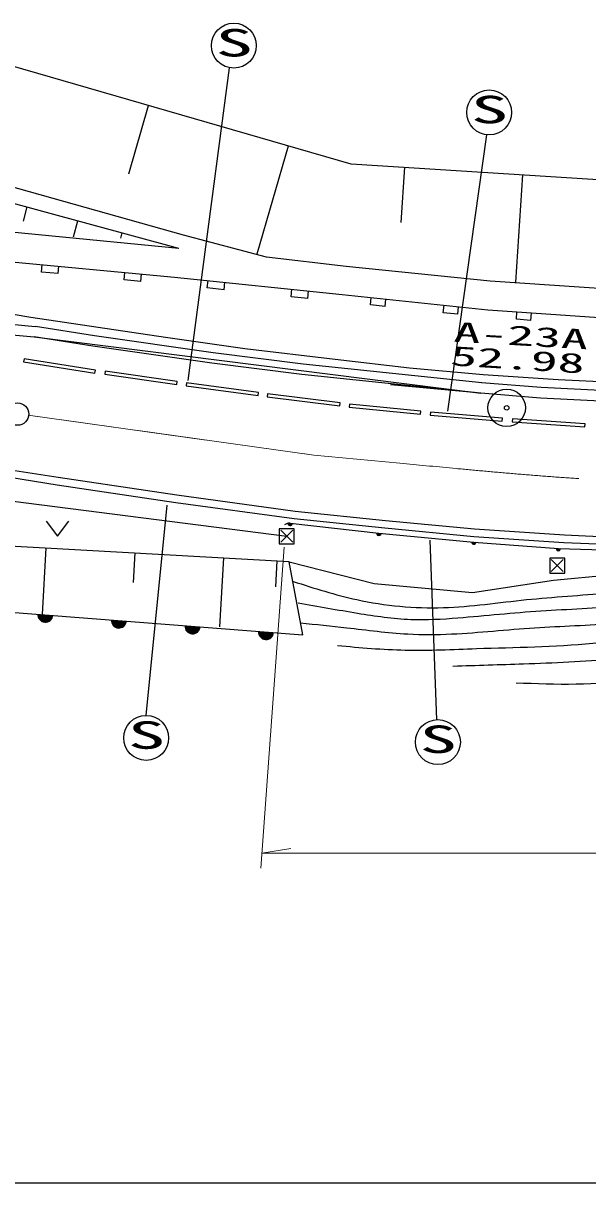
# Model space of a CAD drawing. Units: millimetres, scale not verified. Extents: x 40000 to 680000, y 20000 to 380000.
# Drawn here: x 171245 to 208946, y 205000 to 282438 of the extents above; entities that cross this region are included whole.
import ezdxf
from ezdxf.enums import TextEntityAlignment as Align

# ---------------------------------------------------------------- set-up
doc = ezdxf.new("R2010")
doc.units = ezdxf.units.MM
doc.header["$LTSCALE"] = 1000
doc.linetypes.add('CHAIN', pattern=[18.5, 12, -1.5, 3.5, -1.5])
for name, color, linetype, lineweight in [('M-BGD', 7, 'Continuous', 25), ('M-BMK', 2, 'CHAIN', 13), ('M-BMK-ROW', 30, 'Continuous', 25), ('M-BMK-SRVR', 3, 'Continuous', 25), ('M-STR-HTXT', 7, 'Continuous', 13), ('M-STR-STRC', 7, 'Continuous', 25), ('M-TTL-BAND', 7, 'Continuous', 25)]:
    doc.layers.add(name, color=color, linetype=linetype, lineweight=lineweight)
doc.styles.add('ＭＳ ゴシック', font='')
doc.styles.get('ＭＳ ゴシック').set_extended_font_data('MS Gothic')

msp = doc.modelspace()

# ---------------------------------------------------------------- linework, layer by layer
at = {"layer": 'M-BGD'}
for p, q in [((193147, 273029), (167333, 280480)), ((178295, 272373), (179616, 276950)), ((186871, 267044), (188953, 274256)), ((181958, 268274), (166026, 272767)), ((213641, 271713), (193147, 273029)), ((196489, 269127), (196726, 272821)), ((204146, 265145), (204606, 272315)), ((181647, 267398), (165596, 271761)), ((171258, 269228), (171513, 270169)), ((181647, 267398), (165024, 269019)), ((174613, 268180), (174903, 269247)), ((177759, 268075), (177859, 268444)), ((187497, 266805), (181958, 268274)), ((164796, 267047), (181352, 265485)), ((192804, 266199), (187497, 266805)), ((172475, 265820), (172522, 266318)), ((173579, 265716), (172475, 265820)), ((173579, 265716), (173626, 266214)), ((177994, 265300), (178041, 265798)), ((179097, 265196), (179144, 265694)), ((202417, 265215), (192804, 266199)), ((179097, 265196), (177994, 265300)), ((181352, 265485), (192541, 264324)), ((183538, 264756), (183590, 265253)), ((184657, 264640), (184709, 265137)), ((212136, 264567), (202417, 265215)), ((184657, 264640), (183538, 264756)), ((189133, 264175), (189184, 264672)), ((190252, 264059), (189133, 264175)), ((190252, 264059), (190303, 264556)), ((192541, 264324), (202260, 263296)), ((194432, 263621), (194485, 264118)), ((171765, 262790), (164312, 264013)), ((195404, 263518), (194432, 263621)), ((195404, 263518), (195457, 264016)), ((199292, 263107), (199344, 263604)), ((200264, 263004), (200316, 263501)), ((202260, 263296), (212002, 262622)), ((164081, 262932), (172046, 262180)), ((180757, 261447), (171765, 262790)), ((200264, 263004), (199292, 263107)), ((204174, 262662), (204208, 263161)), ((205148, 262595), (204174, 262662)), ((205148, 262595), (205183, 263094)), ((163994, 262237), (171970, 261484)), ((176000, 261571), (172076, 262176)), ((175896, 260879), (171970, 261484)), ((171970, 261484), (201796, 257724)), ((183935, 260428), (176000, 261571)), ((186038, 260697), (180757, 261447)), ((183842, 259734), (175896, 260879)), ((189930, 259674), (183935, 260428)), ((192071, 259972), (186038, 260697)), ((171300, 260027), (171269, 259829)), ((171269, 259829), (176031, 259077)), ((176062, 259275), (171300, 260027)), ((189850, 258978), (183842, 259734)), ((201869, 258420), (189930, 259674)), ((197033, 259412), (192071, 259972)), ((176031, 259077), (176062, 259275)), ((176715, 259200), (176687, 259002)), ((176687, 259002), (181505, 258315)), ((181533, 258513), (176715, 259200)), ((201796, 257724), (189850, 258978)), ((201952, 258953), (197033, 259412)), ((206972, 258619), (201952, 258953)), ((181505, 258315), (181533, 258513)), ((182145, 258425), (182119, 258226)), ((182119, 258226), (186928, 257584)), ((186954, 257782), (182145, 258425)), ((201796, 257724), (195773, 258293)), ((205837, 258102), (201852, 258422)), ((211818, 257803), (205837, 258102)), ((211837, 258395), (206972, 258619)), ((186928, 257584), (186954, 257782)), ((187558, 257695), (187534, 257496)), ((187534, 257496), (192378, 256895)), ((192403, 257093), (187558, 257695)), ((205792, 257403), (201796, 257724)), ((211790, 257104), (205792, 257403)), ((192378, 256895), (192403, 257093)), ((193023, 257005), (193003, 256806)), ((193003, 256806), (197779, 256331)), ((197798, 256530), (193023, 257005)), ((197779, 256331), (197798, 256530)), ((198432, 256463), (198415, 256264)), ((203254, 256052), (198432, 256463)), ((173587, 252092), (149865, 255835)), ((198415, 256264), (203237, 255853)), ((203237, 255853), (203254, 256052)), ((203909, 256008), (203896, 255809)), ((203896, 255809), (208756, 255490)), ((208770, 255689), (203909, 256008)), ((208756, 255490), (208770, 255689)), ((173511, 251598), (149793, 255340)), ((181510, 250911), (173587, 252092)), ((161848, 251640), (188847, 248175)), ((181439, 250416), (173511, 251598)), ((189405, 249831), (181510, 250911)), ((189346, 249335), (181439, 250416)), ((195439, 249217), (189405, 249831)), ((172789, 249180), (173539, 248180)), ((173539, 248180), (174289, 249180)), ((189066, 249044), (194995, 248377)), ((195390, 248720), (189346, 249335)), ((201333, 248144), (195390, 248720)), ((201374, 248642), (195439, 249217)), ((207382, 248239), (201374, 248642)), ((189015, 246474), (164268, 247842)), ((194995, 248377), (201332, 247792)), ((207355, 247740), (201333, 248144)), ((213410, 247984), (207382, 248239)), ((172539, 242948), (172785, 247393)), ((178604, 245083), (178714, 247065)), ((201332, 247792), (206980, 247361)), ((206980, 247361), (214638, 247103)), ((213394, 247484), (207355, 247740)), ((184379, 242123), (184634, 246738)), ((188115, 244792), (188212, 246540)), ((189015, 246474), (194683, 245017)), ((189919, 241585), (189015, 246474)), ((206651, 245237), (210422, 245600)), ((194683, 245017), (201256, 244426)), ((201256, 244426), (206651, 245237)), ((165359, 243510), (189919, 241585)), ((189919, 241585), (189845, 241590))]:
    msp.add_line(p, q, dxfattribs=at)
for centre, radius, start, end in [((189010, 248547), 500, 83.5764, 128.5764), ((189066, 249044), 150, 173.5764, 353.5764), ((189066, 249044), 100, 173.5764, 353.5764), ((189066, 249044), 50, 173.5764, 353.5764), ((194995, 248377), 150, 173.5764, 354.72816), ((194995, 248377), 100, 173.5764, 354.72816), ((194995, 248377), 50, 173.5764, 354.72816), ((201332, 247792), 150, 174.72816, 355.64075), ((201332, 247792), 100, 174.72816, 355.64075), ((201332, 247792), 50, 174.72816, 355.64075), ((206980, 247361), 150, 175.64075, 358.06753), ((206980, 247361), 100, 175.64075, 358.06753), ((206980, 247361), 50, 175.64075, 358.06753), ((172727, 242932), 500, 175.51957, 355.51957), ((172727, 242932), 500, 175.51957, 355.51957), ((172727, 242932), 450, 175.51957, 355.51957), ((172727, 242932), 400, 175.51957, 355.51957), ((172727, 242932), 350, 175.51957, 355.51957), ((172727, 242932), 300, 175.51957, 355.51957), ((172727, 242932), 250, 175.51957, 355.51957), ((172727, 242932), 200, 175.51957, 355.51957), ((172727, 242932), 150, 175.51957, 355.51957), ((172727, 242932), 100, 175.51957, 355.51957), ((172727, 242932), 50, 175.51957, 355.51957), ((177639, 242547), 500, 175.51957, 355.51957), ((177639, 242547), 500, 175.51957, 355.51957), ((177639, 242547), 450, 175.51957, 355.51957), ((177639, 242547), 400, 175.51957, 355.51957), ((177639, 242547), 350, 175.51957, 355.51957), ((177639, 242547), 300, 175.51957, 355.51957), ((177639, 242547), 250, 175.51957, 355.51957), ((177639, 242547), 200, 175.51957, 355.51957), ((177639, 242547), 150, 175.51957, 355.51957), ((177639, 242547), 100, 175.51957, 355.51957), ((177639, 242547), 50, 175.51957, 355.51957), ((182551, 242162), 500, 175.51957, 355.51957), ((182551, 242162), 500, 175.51957, 355.51957), ((182551, 242162), 450, 175.51957, 355.51957), ((182551, 242162), 400, 175.51957, 355.51957), ((182551, 242162), 350, 175.51957, 355.51957), ((182551, 242162), 300, 175.51957, 355.51957), ((182551, 242162), 250, 175.51957, 355.51957), ((182551, 242162), 200, 175.51957, 355.51957), ((182551, 242162), 150, 175.51957, 355.51957), ((182551, 242162), 100, 175.51957, 355.51957), ((182551, 242162), 50, 175.51957, 355.51957), ((187463, 241778), 500, 175.51957, 355.51957), ((187463, 241778), 500, 175.51957, 355.51957), ((187463, 241778), 450, 175.51957, 355.51957), ((187463, 241778), 400, 175.51957, 355.51957), ((187463, 241778), 350, 175.51957, 355.51957), ((187463, 241778), 300, 175.51957, 355.51957), ((187463, 241778), 250, 175.51957, 355.51957), ((187463, 241778), 200, 175.51957, 355.51957), ((187463, 241778), 150, 175.51957, 355.51957), ((187463, 241778), 100, 175.51957, 355.51957), ((187463, 241778), 50, 175.51957, 355.51957)]:
    msp.add_arc(centre, radius, start, end, dxfattribs=at)
for points, knots in [([(189273, 245158), (190679, 244708), (192085, 244257), (193527, 243942), (195416, 243529), (197367, 243349), (199300, 243410), (201158, 243470), (202999, 243752), (204846, 243942), (206666, 244129), (208493, 244227), (210316, 244398), (212267, 244582), (214213, 244850), (216166, 244930), (218793, 245037), (221433, 244804), (224066, 244778), (226599, 244753), (229127, 244920), (231663, 245006), (234175, 245091), (236696, 245096), (239184, 245310), (241278, 245490), (243348, 245818), (245489, 245917), (246287, 245955), (247094, 245960), (247844, 245766), (248806, 245516), (249672, 244938), (250579, 244474), (251883, 243807), (253270, 243374), (254682, 243031), (256757, 242526), (258884, 242214), (260911, 241587), (262366, 241137), (263768, 240525), (265241, 240068), (267246, 239446), (269381, 239112), (271167, 238093), (272004, 237615), (272766, 236986), (273527, 236357)], [0, 0, 0, 0, 1, 1, 1, 2, 2, 2, 3, 3, 3, 4, 4, 4, 5, 5, 5, 6, 6, 6, 7, 7, 7, 8, 8, 8, 9, 9, 9, 10, 10, 10, 11, 11, 11, 12, 12, 12, 13, 13, 13, 14, 14, 14, 15, 15, 15, 16, 16, 16, 16]), ([(189604, 243722), (190926, 243490), (192249, 243259), (193578, 243042), (194758, 242850), (195943, 242670), (197133, 242624), (198177, 242584), (199226, 242647), (200271, 242728), (202122, 242873), (203964, 243077), (205813, 243199), (207643, 243319), (209480, 243360), (211303, 243565), (212752, 243728), (214193, 243995), (215643, 244088), (217170, 244185), (218709, 244088), (220245, 244036), (222671, 243952), (225092, 243978), (227513, 243983), (229429, 243988), (231344, 243979), (233265, 243983), (235466, 243988), (237674, 244010), (239853, 244297), (241385, 244499), (242903, 244831), (244454, 244872), (245494, 244900), (246548, 244796), (247539, 244506), (248661, 244178), (249702, 243611), (250781, 243147), (252131, 242566), (253540, 242145), (254964, 241787), (257191, 241227), (259456, 240819), (261657, 240219), (263537, 239706), (265370, 239053), (267252, 238441), (268671, 237979), (270119, 237540), (271330, 236715), (271789, 236403), (272213, 236036), (272638, 235669)], [0, 0, 0, 0, 1, 1, 1, 2, 2, 2, 3, 3, 3, 4, 4, 4, 5, 5, 5, 6, 6, 6, 7, 7, 7, 8, 8, 8, 9, 9, 9, 10, 10, 10, 11, 11, 11, 12, 12, 12, 13, 13, 13, 14, 14, 14, 15, 15, 15, 16, 16, 16, 17, 17, 17, 18, 18, 18, 18]), ([(270912, 235669), (269194, 236384), (267476, 237099), (265736, 237761), (263632, 238561), (261497, 239286), (259304, 239800), (257111, 240315), (254860, 240620), (252716, 241264), (251401, 241659), (250126, 242182), (248846, 242728), (248023, 243080), (247197, 243442), (246337, 243617), (245154, 243858), (243905, 243746), (242676, 243617), (240823, 243423), (239013, 243190), (237186, 243042), (234901, 242857), (232589, 242807), (230284, 242833), (227019, 242870), (223769, 243061), (220506, 243094), (218866, 243111), (217223, 243088), (215591, 242938), (213984, 242789), (212387, 242517), (210781, 242362), (208991, 242190), (207190, 242165), (205395, 242049), (203546, 241929), (201704, 241714), (199852, 241630), (198877, 241586), (197898, 241578), (196924, 241630), (195560, 241703), (194204, 241893), (192846, 242049), (191818, 242166), (190789, 242264), (189761, 242362)], [0, 0, 0, 0, 1, 1, 1, 2, 2, 2, 3, 3, 3, 4, 4, 4, 5, 5, 5, 6, 6, 6, 7, 7, 7, 8, 8, 8, 9, 9, 9, 10, 10, 10, 11, 11, 11, 12, 12, 12, 13, 13, 13, 14, 14, 14, 15, 15, 15, 16, 16, 16, 16]), ([(192236, 240879), (193740, 240743), (195243, 240607), (196749, 240574), (198336, 240540), (199926, 240620), (201516, 240676), (204106, 240766), (206699, 240790), (209274, 241031), (211441, 241234), (213595, 241590), (215765, 241791), (217366, 241940), (218976, 242003), (220583, 241994), (223390, 241979), (226189, 241742), (229001, 241639), (231471, 241549), (233952, 241564), (236404, 241741), (238396, 241885), (240370, 242136), (242388, 242349), (243426, 242459), (244476, 242558), (245481, 242400), (246649, 242216), (247756, 241684), (248879, 241234), (250454, 240601), (252060, 240128), (253696, 239763), (255984, 239253), (258331, 238956), (260593, 238343), (261896, 237990), (263172, 237533), (264447, 237075)], [0, 0, 0, 0, 1, 1, 1, 2, 2, 2, 3, 3, 3, 4, 4, 4, 5, 5, 5, 6, 6, 6, 7, 7, 7, 8, 8, 8, 9, 9, 9, 10, 10, 10, 11, 11, 11, 12, 12, 12, 13, 13, 13, 13]), ([(199944, 239509), (201515, 239559), (203087, 239610), (204660, 239662), (206675, 239728), (208693, 239798), (210694, 240017), (212489, 240212), (214271, 240527), (216070, 240726), (217602, 240896), (219146, 240982), (220684, 240929), (222632, 240862), (224571, 240572), (226516, 240473), (228607, 240366), (230706, 240479), (232804, 240574), (234614, 240656), (236424, 240725), (238230, 240726), (239564, 240728), (240897, 240692), (242236, 240929), (243021, 241068), (243809, 241301), (244569, 241234), (245330, 241166), (246062, 240795), (246800, 240473), (248707, 239639), (250650, 239125), (252631, 238698), (253288, 238557), (253948, 238424), (254609, 238292)], [0, 0, 0, 0, 1, 1, 1, 2, 2, 2, 3, 3, 3, 4, 4, 4, 5, 5, 5, 6, 6, 6, 7, 7, 7, 8, 8, 8, 9, 9, 9, 10, 10, 10, 11, 11, 11, 12, 12, 12, 12]), ([(204153, 238394), (206830, 238286), (209507, 238178), (212114, 238698), (213745, 239023), (215348, 239594), (216982, 239763), (219098, 239982), (221266, 239530), (223423, 239357), (225778, 239169), (228121, 239316), (230471, 239307), (233075, 239297), (235686, 239096), (238281, 239307), (239853, 239434), (241419, 239713), (242997, 239712), (243777, 239712), (244560, 239643), (245329, 239509), (246691, 239273), (248008, 238833), (249335, 238445), (249875, 238287), (250417, 238137), (250958, 237988)], [0, 0, 0, 0, 1, 1, 1, 2, 2, 2, 3, 3, 3, 4, 4, 4, 5, 5, 5, 6, 6, 6, 7, 7, 7, 8, 8, 8, 9, 9, 9, 9])]:
    msp.add_open_spline(points, degree=3, knots=knots, dxfattribs=at)
at = {"layer": 'M-BMK'}
for p, q in [((190660, 253595), (171583, 256258)), ((171583, 256258), (190660, 253595)), ((190660, 253595), (196387, 253060))]:
    msp.add_line(p, q, dxfattribs=at)
msp.add_open_spline([(196387, 253060), (201120, 252602), (205853, 252145), (210600, 251892), (217242, 251539), (223910, 251587), (230553, 251983), (235007, 252248), (239449, 252669), (243874, 253227), (244612, 253321), (245349, 253417), (246085, 253518), (246822, 253619), (247558, 253724), (248293, 253832), (249029, 253940), (249764, 254051), (250498, 254167), (252603, 254499), (254703, 254866), (256798, 255254), (258894, 255641), (260986, 256048), (263073, 256479), (265160, 256910), (267242, 257364), (269324, 257819)], degree=3, knots=[0, 0, 0, 0, 1, 1, 1, 2, 2, 2, 3, 3, 3, 4, 4, 4, 5, 5, 5, 6, 6, 6, 7, 7, 7, 8, 8, 8, 9, 9, 9, 9], dxfattribs=at)
at = {"layer": 'M-BMK-ROW'}
for p, q in [((189347, 248675), (188347, 248675)), ((188347, 248675), (188347, 247675)), ((189347, 247675), (189347, 248675)), ((189247, 248575), (188447, 247775)), ((188447, 248575), (189247, 247775)), ((188347, 247675), (189347, 247675)), ((207407, 246715), (206407, 246715)), ((206407, 246715), (206407, 245715)), ((207307, 246615), (206507, 245815)), ((206507, 246615), (207307, 245815)), ((207407, 245715), (207407, 246715)), ((206407, 245715), (207407, 245715))]:
    msp.add_line(p, q, dxfattribs=at)
at = {"layer": 'M-BMK-SRVR'}
for centre, radius in [((203528, 256752), 1250), ((170865, 256338), 750), ((203528, 256752), 150)]:
    msp.add_circle(centre, radius, dxfattribs=at)
at = {"layer": 'M-STR-HTXT'}
for p, q in [((188660, 247441), (187107, 226005)), ((187179, 227003), (189111, 227325)), ((187179, 227003), (260286, 227003))]:
    msp.add_line(p, q, dxfattribs=at)
at = {"layer": 'M-STR-STRC'}
for p, q in [((182253, 258570), (185016, 279467)), ((199607, 256526), (202197, 274987)), ((180836, 250243), (179433, 236207)), ((198395, 247924), (198845, 235926))]:
    msp.add_line(p, q, dxfattribs=at)
for centre in [(185311, 280938), (202359, 276479), (179458, 234707), (198935, 234429)]:
    msp.add_circle(centre, 1500, dxfattribs=at)
at = {"layer": 'M-TTL-BAND'}
msp.add_line((40000, 205000), (579000, 205000), dxfattribs=at)

# ---------------------------------------------------------------- texts
at = {"layer": 'M-BMK-SRVR', "style": 'ＭＳ ゴシック', "width": 2}
for s, rotation, p in [('A-23A', 356.738, (199934, 260775)), ('52.98', 356.532, (199703, 259193))]:
    msp.add_text(s, height=1320, rotation=rotation, dxfattribs=at).set_placement(p, align=Align.BOTTOM_LEFT)
at = {"layer": 'M-STR-STRC', "style": 'ＭＳ ゴシック', "width": 2}
for p in [(184086, 279664), (201134, 275205), (178233, 233434), (197710, 233155)]:
    msp.add_text('S', height=1833, dxfattribs=at).set_placement(p, align=Align.BOTTOM_LEFT)

doc.saveas('drawing.dxf')
